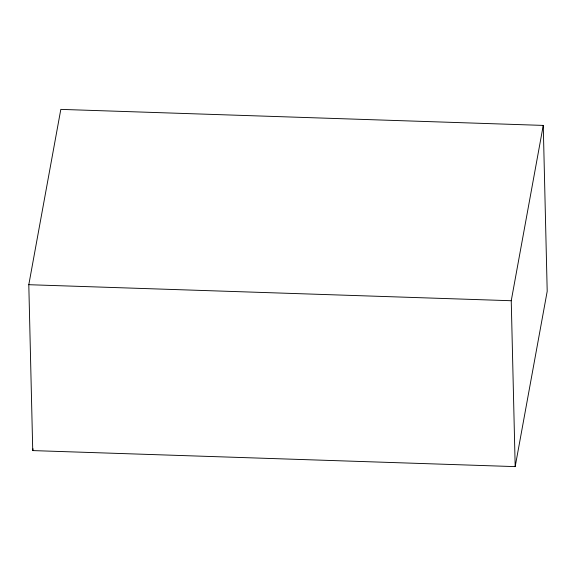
<?xml version="1.0" encoding="UTF-8"?>
<svg xmlns="http://www.w3.org/2000/svg" width="576" height="576" viewBox="0 0 576 576"><rect width="100%" height="100%" fill="white"/><g stroke="black" fill="none" stroke-linecap="round" stroke-linejoin="round"><path stroke-width="0.86" d="M28.8 284.702L60.818 109.382L543.262 125.41L547.2 291.298L515.182 466.618L32.738 450.59L28.8 284.702L511.243 300.73L543.262 125.41M32.738 450.59L33.062 448.826M511.243 300.73L515.182 466.618"/></g></svg>
